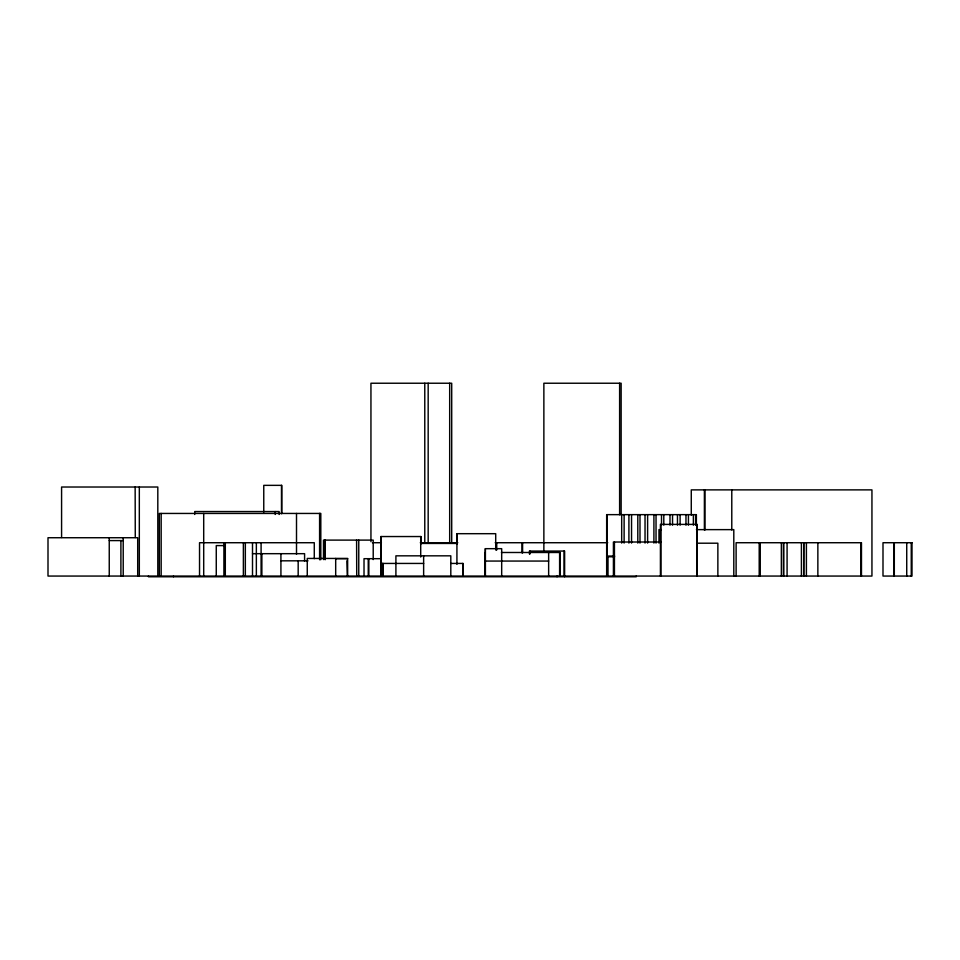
<?xml version="1.0" encoding="UTF-8"?>
<svg xmlns="http://www.w3.org/2000/svg" width="960" height="960" viewBox="0 0 960 960"><rect width="100%" height="100%" fill="white"/><g stroke="black" fill="none" stroke-linecap="round" stroke-linejoin="round"><path stroke-width="1.44" d="M661.38 529.632L658.968 529.632L658.968 543.108M696.432 529.632L733.8 529.632L733.8 576.06M109.248 540.588L123.216 540.588M660.936 542.016L613.416 542.016L613.416 576.06M372.444 542.724L381.42 542.724M420.3 542.724L457.788 542.724M495.192 542.724L607.74 542.724M696.864 543.204L717.864 543.204L717.864 576.06M420.708 543.444L457.248 543.444M225.312 545.592L216.264 545.592L216.264 576.06M485.196 552.492L485.076 576.06M501.432 552.492L560.1 552.492L560.1 576.06M252.504 553.68L304.584 553.68L304.584 561.144M614.556 556.056L606.876 556.056L606.876 576.06M607.176 556.776L614.556 556.776M335.688 558.684L347.652 558.684M381.312 558.684L364.02 558.684L364.02 576.06M280.92 560.82L308.004 560.82M346.908 560.82L347.34 576.06M485.196 561.06L548.64 561.06M380.952 563.436L423.636 563.436M450.912 563.436L463.056 563.436L463.056 576.06M911.256 542.724L911.256 576.06M906.732 542.724L906.732 576.06M894.312 542.724L894.312 576.06M893.832 542.724L893.832 576.06M861.468 576.06L861.468 542.724L736.116 542.724L736.116 576.06M860.928 542.724L860.928 576.06M817.86 542.724L817.86 576.06M806.4 542.724L806.4 576.06M801.408 542.724L801.408 576.06M787.08 542.724L787.08 576.06M783.684 542.724L783.684 576.06M783.432 542.724L783.432 576.06M781.356 542.724L781.356 576.06M760.26 542.724L760.26 576.06M759.204 542.724L759.204 576.06M731.784 489.876L731.784 529.992M704.952 489.876L704.952 529.992M704.388 489.876L704.388 529.992M697.08 576.06L697.08 524.4L660.42 524.4L660.42 576.06M696.864 524.4L696.864 576.06M696.372 525.12L696.372 514.644L606.66 514.644L606.66 576.06M695.616 514.644L695.616 525.12M693.372 514.644L693.372 525.12M691.272 515.136L691.272 489.876L871.944 489.876L871.944 576.06L48 576.06L48 537.732L137.7 537.732L137.7 576.06M688.428 514.644L688.428 525.12M685.968 514.644L685.968 525.12M680.112 514.644L680.112 525.12M677.472 514.644L677.472 525.12M672.54 514.644L672.54 525.12M669.996 514.644L669.996 525.12M663.792 514.644L663.792 525.12M661.512 514.644L661.512 525.12M660.936 524.4L660.936 576.06M656.04 514.644L656.04 543.096M653.904 514.644L653.904 543.096M647.616 514.644L647.616 543.096M645.036 514.644L645.036 543.096M639.996 514.644L639.996 543.096M637.8 514.644L637.8 543.096M636.216 576.06L636.216 576.768L148.476 576.768L148.476 576.06M631.548 514.644L631.548 543.096M628.908 514.644L628.908 543.096M624.12 514.644L624.12 543.096M621.684 514.644L621.684 543.096M621.144 514.776L621.144 383.232L543.864 383.232L543.864 552.144M619.62 383.232L619.62 514.776M614.436 542.016L614.436 576.06M608.004 556.776L608.004 576.06M607.176 556.056L607.176 576.06M607.092 514.644L607.092 576.06M564.624 576.768L564.624 551.064L529.428 551.064L529.428 554.004M564.06 551.064L564.06 576.06M559.608 552.492L559.608 576.06M557.04 576.06L557.04 576.768M548.64 552.492L548.64 576.06M529.98 551.064L529.98 554.004M522.588 542.724L522.588 552.876M521.988 542.724L521.988 552.876M501.684 576.06L501.684 548.676L485.316 548.676L485.316 576.06M496.728 542.724L496.728 549.972M496.128 542.724L496.128 549.972M495.708 549.756L495.708 533.688L456.924 533.688L456.924 564.372M485.364 548.676L485.364 576.06M462.756 563.436L462.756 576.06M457.248 533.688L457.248 543.912M451.704 543.168L451.704 383.232L370.944 383.232L370.944 541.68M450.804 576.06L450.804 555.828L395.904 555.828L395.904 576.06M449.676 383.232L449.676 543.168M428.172 383.232L428.172 543.168M424.776 383.232L424.776 543.168M423.636 555.828L423.636 576.06M420.996 543.864L420.996 536.544L380.892 536.544L380.892 576.06M420.708 536.544L420.708 557.028M382.968 563.436L382.944 576.06M382.704 563.436L382.716 576.06M381.396 563.436L381.348 576.06L381.276 563.436M381.108 536.544L381.096 576.06M373.212 559.584L373.212 540.108L323.484 540.108L323.484 559.584M368.856 558.684L368.856 576.06M368.244 558.684L368.244 576.06M358.764 540.108L358.764 576.06M356.604 540.108L356.724 576.06M347.652 576.06L347.628 558.444L307.26 558.444L307.26 576.06M335.688 558.444L335.688 576.06M325.176 540.108L325.176 559.584M325.092 540.108L325.092 559.584M320.808 559.656L320.808 513.444L159.324 513.444L159.324 576.06M320.076 513.444L320.076 559.656M319.596 513.444L319.596 559.656M314.28 558.672L314.28 542.724L199.536 542.724L199.536 576.06M298.176 560.82L298.176 576.06M296.508 513.444L296.508 554.328M281.772 513.612L281.772 485.352L263.76 485.352L263.76 512.124M281.484 485.352L281.484 513.612M280.92 553.68L280.92 576.06M279.144 514.476L279.144 511.548L194.724 511.548L194.724 514.476M275.22 511.548L275.22 514.476M261.864 553.68L261.864 576.06M261.096 542.724L261.096 576.06M256.356 542.724L256.356 576.06M252.504 542.724L252.504 576.06M245.34 542.724L245.34 576.06M243.372 542.724L243.372 576.06M225.312 542.724L225.312 576.06M223.908 542.724L223.908 576.06M203.7 513.444L203.7 576.06M173.472 576.06L173.472 576.768M161.172 513.444L161.172 576.06M157.812 576.06L157.812 487.02L61.584 487.02L61.584 537.48M139.32 487.02L139.32 576.06M135.144 487.02L135.276 537.48M123.216 537.732L123.216 576.06M120.9 540.588L120.9 576.06M109.248 537.732L109.248 576.06M912 542.724L882.996 542.724L882.996 576.06L912 576.06L912 542.724M803.736 576.06L803.736 542.724L803.676 576.06"/></g></svg>
